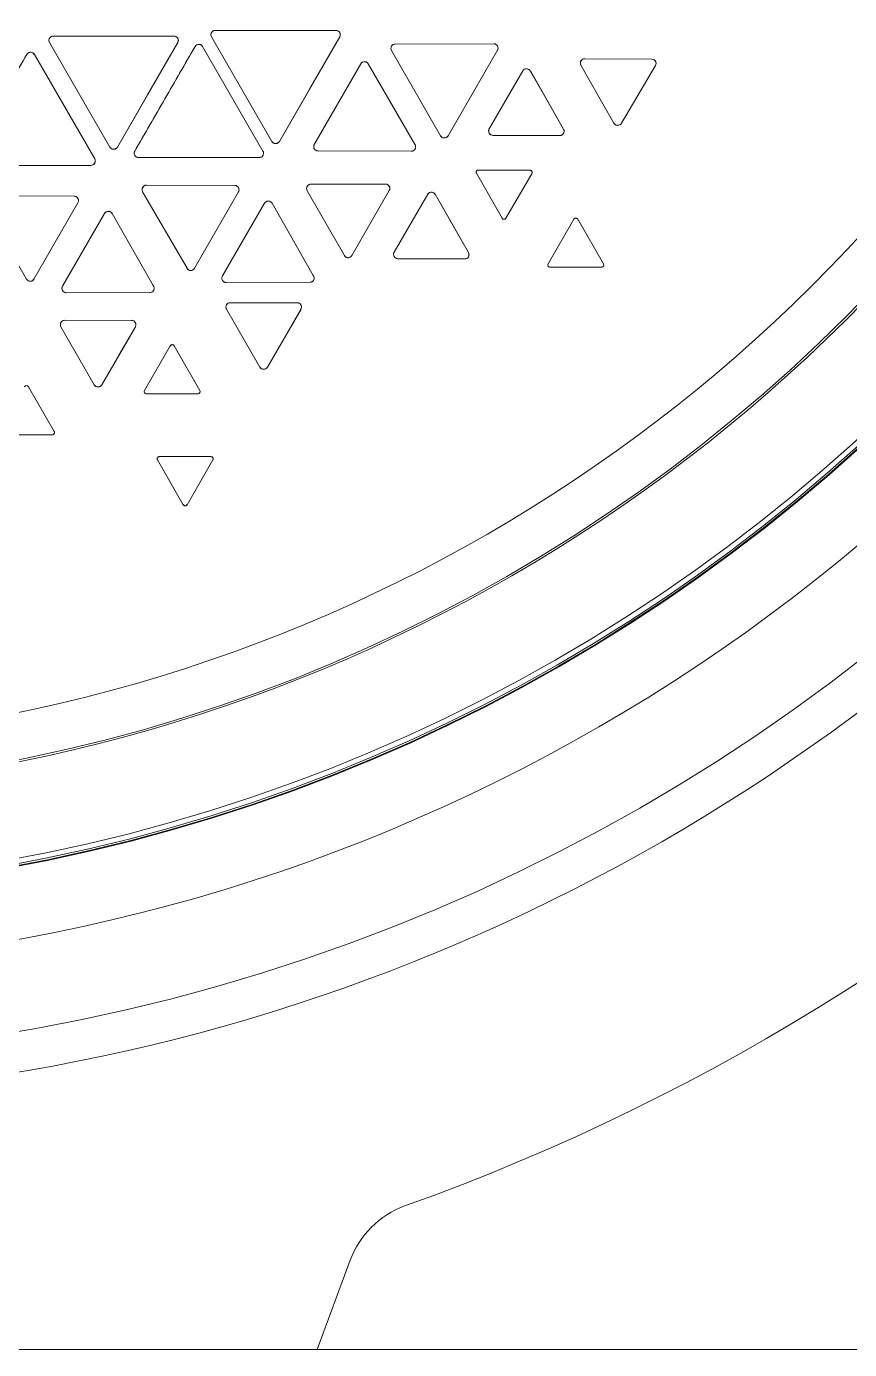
# Model space of a CAD drawing. Header units: millimetres. Extents: x 177 to 25619, y -4018 to 1995.
# Drawn here: x 1765.7 to 1954.6, y -2323.1 to -2019.4 of the extents above; entities that cross this region are included whole.
import ezdxf

# ---------------------------------------------------------------- set-up
doc = ezdxf.new("R2010")
doc.units = ezdxf.units.MM
doc.layers.add('A-ELEC-MECH-EQUIP', color=7, linetype='Continuous', lineweight=5)
doc.layers.add('CASSETTE UNIT 2.5 TR', color=7, linetype='Continuous', lineweight=9)

# ---------------------------------------------------------------- blocks, each defined once
blk = doc.blocks.new('CAN_MC-MCH_Cassette Indoor Unit3 - 2_0 TR-1100603-CONCOURSE LEVEL  VAC LAYOUT SHEET 2 OF 2')
at = {"layer": 'A-ELEC-MECH-EQUIP', "color": 3, "true_color": 0x00ff00}
for p, q in [((-500.38, 459.13), (-500.38, -459.13)), ((-500.38, -459.13), (-500.38, 459.13)), ((-228.53, -89.78), (-228.53, -62.09)), ((-227.04, -61.22), (-203.05, -75.07)), ((-254.64, -74.99), (-237.05, -64.81)), ((-235.6, -85.95), (-235.55, -65.68)), ((-235.55, -65.68), (-235.6, -85.95)), ((-290.38, -69.07), (-290.38, -80.92)), ((-290.38, -80.92), (-290.38, -69.07)), ((-289.62, -81.36), (-279.35, -75.45)), ((-279.35, -75.45), (-289.62, -81.36)), ((-254.64, -76.72), (-237.11, -86.81)), ((-237.11, -86.81), (-254.64, -76.72)), ((-254.64, -76.72), (-254.64, -76.72)), ((-227.04, -90.65), (-203.05, -76.8)), ((-203.05, -76.8), (-227.04, -90.65)), ((-200.35, -80.29), (-224.34, -94.14)), ((-224.34, -94.14), (-200.35, -80.29)), ((-198.85, -81.15), (-198.85, -108.85)), ((-265.63, -82.91), (-278.9, -90.56)), ((-278.9, -90.56), (-265.63, -82.91)), ((-265.63, -82.91), (-265.63, -82.91)), ((-264.11, -99.13), (-264.11, -83.79)), ((-264.11, -83.79), (-264.11, -99.13)), ((-257.77, -84.12), (-257.71, -103.38)), ((-257.71, -103.38), (-257.77, -84.12)), ((-239.58, -92.93), (-256.27, -83.26)), ((-256.27, -83.26), (-239.58, -92.93)), ((-235.6, -85.95), (-235.6, -85.95)), ((-278.9, -90.56), (-278.9, -90.56)), ((-265.59, -100.01), (-278.9, -92.27)), ((-256.13, -104.09), (-239.58, -94.65)), ((-239.58, -94.65), (-256.13, -104.09)), ((-239.58, -94.65), (-239.58, -94.65)), ((-200.35, -109.71), (-224.34, -95.86)), ((-224.34, -95.86), (-224.34, -95.86)), ((-225.24, -99.84), (-201.25, -113.69)), ((-280.97, -102.51), (-280.97, -114.36)), ((-280.97, -114.36), (-280.97, -102.51)), ((-269.95, -108.01), (-280.23, -102.07)), ((-280.23, -102.07), (-269.95, -108.01)), ((-280.23, -102.07), (-280.23, -102.07)), ((-234.58, -101.66), (-252.17, -111.84)), ((-252.17, -111.84), (-234.58, -101.66)), ((-233.13, -122.8), (-233.08, -102.52)), ((-233.08, -102.52), (-233.13, -122.8)), ((-233.08, -102.52), (-233.08, -102.52)), ((-226.73, -128.41), (-226.73, -100.71)), ((-226.73, -100.71), (-226.73, -100.71)), ((-296.14, -105.03), (-306.43, -110.97)), ((-306.43, -110.97), (-296.14, -105.03)), ((-296.14, -105.03), (-296.14, -105.03)), ((-295.4, -117.32), (-295.4, -105.47)), ((-295.4, -105.47), (-295.4, -117.32)), ((-256.13, -104.09), (-256.13, -104.09)), ((-280.21, -114.8), (-269.95, -108.89)), ((-269.95, -108.89), (-280.21, -114.8)), ((-306.43, -111.84), (-296.17, -117.76)), ((-296.17, -117.76), (-306.43, -111.84)), ((-252.17, -113.57), (-234.64, -123.66)), ((-234.64, -123.66), (-252.17, -113.57)), ((-252.17, -113.57), (-252.17, -113.57)), ((-225.24, -129.27), (-201.25, -115.42)), ((-201.25, -115.42), (-225.24, -129.27)), ((-199.05, -117.46), (-223.04, -131.31)), ((-223.04, -131.31), (-199.05, -117.46)), ((-197.55, -118.32), (-197.55, -146.03)), ((-261.58, -120.91), (-274.85, -128.56)), ((-274.85, -128.56), (-261.58, -120.91)), ((-261.58, -120.91), (-261.58, -120.91)), ((-255.43, -120.83), (-255.38, -140.08)), ((-255.38, -140.08), (-255.43, -120.83)), ((-237.24, -129.63), (-253.93, -119.96)), ((-253.93, -119.96), (-237.24, -129.63)), ((-260.06, -137.13), (-260.06, -121.79)), ((-260.06, -121.79), (-260.06, -137.13)), ((-233.13, -122.8), (-233.13, -122.8)), ((-274.85, -128.56), (-274.85, -128.56)), ((-261.54, -138.01), (-274.85, -130.28)), ((-253.79, -140.8), (-237.24, -131.36)), ((-237.24, -131.36), (-253.79, -140.8)), ((-237.24, -131.36), (-237.24, -131.36)), ((-199.05, -146.89), (-223.04, -133.03)), ((-223.04, -133.03), (-223.04, -133.03)), ((-234.35, -139.42), (-249.24, -147.96)), ((-249.24, -147.96), (-234.35, -139.42)), ((-234.35, -139.42), (-234.35, -139.42)), ((-500.38, -141.75), (-500.38, -141.75)), ((-479.89, -149.32), (-500.38, -141.75)), ((-253.79, -140.8), (-253.79, -140.8)), ((-232.83, -157.4), (-232.86, -140.28)), ((-232.86, -140.28), (-232.83, -157.4)), ((-225.22, -141.91), (-225.27, -163.32)), ((-225.27, -163.32), (-225.22, -141.91)), ((-205.23, -151.71), (-223.87, -140.98)), ((-223.87, -140.98), (-205.23, -151.71)), ((-223.87, -140.98), (-223.87, -140.98)), ((-249.24, -149.68), (-234.33, -158.26)), ((-234.33, -158.26), (-249.24, -149.68)), ((-205.23, -151.71), (-205.23, -151.71)), ((-223.8, -164.18), (-205.23, -153.43)), ((-205.23, -153.43), (-223.8, -164.18)), ((-232.83, -157.4), (-232.83, -157.4)), ((-249.97, -160.25), (-250.02, -175.57)), ((-250.02, -175.57), (-249.97, -160.25)), ((-249.97, -160.25), (-249.97, -160.25)), ((-235.18, -167.08), (-248.44, -159.38)), ((-248.44, -159.38), (-235.18, -167.08)), ((-202.17, -158.76), (-221.75, -170.02)), ((-221.75, -170.02), (-202.17, -158.76)), ((-200.62, -182.24), (-200.68, -159.63)), ((-200.68, -159.63), (-200.62, -182.24)), ((-223.8, -164.18), (-223.8, -164.18)), ((-235.16, -168.81), (-248.54, -176.43)), ((-221.75, -170.02), (-221.75, -170.02)), ((-221.75, -171.75), (-202.12, -183.1)), ((-202.12, -183.1), (-221.75, -171.75)), ((-250.02, -175.57), (-250.02, -175.57)), ((-230.36, -178.27), (-240.67, -184.16)), ((-240.67, -184.16), (-230.36, -178.27)), ((-229.67, -190.56), (-229.6, -178.71)), ((-229.6, -178.71), (-229.67, -190.56)), ((-221.64, -182.08), (-221.69, -197.4)), ((-221.69, -197.4), (-221.64, -182.08)), ((-221.64, -182.08), (-221.64, -182.08)), ((-206.84, -188.91), (-220.11, -181.21)), ((-220.11, -181.21), (-206.84, -188.91)), ((-240.67, -184.16), (-240.67, -184.16)), ((-240.67, -185.02), (-230.44, -191)), ((-230.44, -191), (-240.67, -185.02)), ((-206.83, -190.64), (-220.21, -198.26)), ((-251.9, -195.13), (-251.9, -207)), ((-251.9, -207), (-251.9, -195.13)), ((-251.9, -195.13), (-251.9, -195.13)), ((-240.89, -200.63), (-251.15, -194.7)), ((-251.15, -194.7), (-240.89, -200.63)), ((-221.69, -197.4), (-221.69, -197.4)), ((-251.14, -207.44), (-240.89, -201.51)), ((-240.89, -201.51), (-251.14, -207.44)), ((-205.52, -202.25), (-218.84, -209.82)), ((-218.84, -209.82), (-205.52, -202.25)), ((-205.52, -202.25), (-205.52, -202.25)), ((-204.12, -218.52), (-204.04, -203.12)), ((-204.04, -203.12), (-204.12, -218.52)), ((-218.85, -211.58), (-205.63, -219.35)), ((-205.63, -219.35), (-218.85, -211.58)), ((-218.84, -209.82), (-218.84, -209.82))]:
    blk.add_line(p, q, dxfattribs=at)
at = {"layer": 'A-ELEC-MECH-EQUIP', "color": 3, "true_color": 0x00ff00, "flags": 128}
for points in [[(-200.35, -80.29), (-200.13, -80.19), (-199.9, -80.15), (-199.67, -80.16), (-199.45, -80.23), (-199.25, -80.35), (-199.08, -80.5), (-198.96, -80.7), (-198.88, -80.92), (-198.85, -81.15)], [(-198.85, -108.85), (-198.85, -95), (-198.85, -81.15)], [(-227.04, -90.65), (-227.25, -90.74), (-227.48, -90.78), (-227.71, -90.77), (-227.93, -90.7), (-228.13, -90.59), (-228.3, -90.43), (-228.43, -90.23), (-228.51, -90.02), (-228.53, -89.78)], [(-278.9, -92.27), (-272.25, -96.14), (-265.57, -99.98)], [(-224.34, -95.86), (-224.52, -95.72), (-224.67, -95.54), (-224.78, -95.34), (-224.83, -95.11), (-224.83, -94.88), (-224.78, -94.66), (-224.67, -94.45), (-224.52, -94.27), (-224.34, -94.14)], [(-224.34, -95.86), (-212.34, -102.79), (-200.35, -109.71)], [(-226.73, -100.71), (-226.71, -100.48), (-226.63, -100.26), (-226.5, -100.06), (-226.33, -99.9), (-226.13, -99.79), (-225.91, -99.72), (-225.68, -99.71), (-225.45, -99.75), (-225.24, -99.84)], [(-198.85, -108.85), (-198.88, -109.08), (-198.96, -109.3), (-199.08, -109.49), (-199.25, -109.65), (-199.45, -109.77), (-199.67, -109.83), (-199.9, -109.85), (-200.13, -109.8), (-200.35, -109.71)], [(-199.05, -117.46), (-198.83, -117.37), (-198.61, -117.33), (-198.37, -117.34), (-198.15, -117.41), (-197.95, -117.52), (-197.79, -117.68), (-197.66, -117.87), (-197.58, -118.09), (-197.55, -118.32)], [(-197.55, -146.03), (-197.55, -132.17), (-197.55, -118.32)], [(-274.85, -130.28), (-268.2, -134.14), (-261.52, -137.98)], [(-225.24, -129.27), (-225.45, -129.36), (-225.68, -129.4), (-225.91, -129.39), (-226.13, -129.32), (-226.33, -129.21), (-226.5, -129.05), (-226.63, -128.86), (-226.71, -128.64), (-226.73, -128.41)], [(-223.04, -133.03), (-223.23, -132.9), (-223.38, -132.72), (-223.48, -132.51), (-223.53, -132.29), (-223.53, -132.06), (-223.48, -131.83), (-223.37, -131.63), (-223.22, -131.45), (-223.04, -131.31)], [(-223.04, -133.03), (-211.04, -139.96), (-199.05, -146.89)], [(-197.55, -146.03), (-197.58, -146.26), (-197.66, -146.48), (-197.79, -146.67), (-197.95, -146.83), (-198.15, -146.94), (-198.37, -147.01), (-198.61, -147.02), (-198.83, -146.98), (-199.05, -146.89)], [(-248.54, -176.43), (-241.85, -172.62), (-235.18, -168.77)], [(-220.21, -198.26), (-213.52, -194.45), (-206.85, -190.6)], [(-205.63, -219.35), (-205.36, -219.46), (-205.07, -219.48), (-204.78, -219.42), (-204.53, -219.27), (-204.33, -219.06), (-204.2, -218.8), (-204.12, -218.52)]]:
    blk.add_lwpolyline(points, dxfattribs=at)
at = {"layer": 'A-ELEC-MECH-EQUIP', "color": 3, "true_color": 0x00ff00}
for centre, radius, start, end in [((0, 0), 442.79, 132.0767, 227.9233), ((0, 0), 442.79, 132.0767, 227.9233), ((0, 0), 433.5, 180, 360), ((0, 0), 412.75, 180, 0), ((0, 0), 396.14, 180, 360), ((0, 0), 395.97, 180, 360), ((0, 0), 395.57, 180, 360), ((0, 0), 394.39, 180, 360), ((0, 0), 372.71, 180, 0), ((0, 0), 372.2, 180, 360), ((0, 0), 361.63, 180, 0), ((-279.61, -75.01), 0.505, 299.9708, 60), ((-254.14, -75.86), 0.998, 120.0546, 239.9454), ((-203.55, -75.93), 0.996, 300, 60), ((-289.87, -80.92), 0.509, 180, 299.9708), ((-265.13, -83.79), 1.02, 0, 119.8261), ((-256.77, -84.12), 0.997, 60.0031, 180.1514), ((-236.61, -85.94), 1, 240.0867, 359.3038), ((-278.41, -91.42), 0.992, 120.1521, 239.8479), ((-240.08, -93.79), 0.998, 300.0869, 59.9131), ((-265.08, -99.13), 0.976, 239.8939, 360), ((-280.47, -102.51), 0.499, 60.8062, 180), ((-234.08, -102.53), 0.999, 0.1188, 120.0546), ((-295.9, -105.47), 0.499, 0, 119.1938), ((-256.76, -103.37), 0.956, 180.1514, 311.4587), ((-270.2, -108.45), 0.505, 299.9708, 60), ((-306.17, -111.41), 0.505, 120, 240.0292), ((-251.67, -112.7), 0.998, 120.0546, 239.9454), ((-280.46, -114.36), 0.509, 180, 299.9708), ((-201.75, -114.56), 0.996, 300, 60), ((-295.91, -117.32), 0.509, 240.0292, 0), ((-261.08, -121.79), 1.02, 0, 119.8261), ((-254.43, -120.83), 0.997, 60.0031, 180.1514), ((-234.14, -122.79), 1, 240.0867, 359.3038), ((-274.36, -129.42), 0.992, 120.1521, 239.8479), ((-237.74, -130.5), 0.998, 300.0869, 59.9131), ((-261.03, -137.13), 0.976, 239.8939, 0), ((-233.85, -140.28), 0.996, 0.0864, 120.071), ((-254.42, -140.08), 0.956, 180.1514, 311.4587), ((-224.22, -141.91), 0.996, 69.003, 179.8593), ((-248.74, -148.82), 0.997, 119.9213, 240.0787), ((-487.21, -169.11), 21.11, 20.2752, 69.7248), ((-205.73, -152.57), 0.996, 300.065, 59.935), ((-233.83, -157.4), 1, 240.0787, 359.5911), ((-248.95, -160.26), 1.02, 59.8479, 179.674), ((-201.67, -159.63), 0.996, 0.1408, 119.8918), ((7.67, 7.67), 504.4, 199.6318, 250.3682), ((-224.29, -163.32), 0.987, 179.8593, 299.5734), ((-235.67, -167.93), 0.976, 299.7417, 59.8479), ((-221.25, -170.89), 0.998, 120.0326, 239.9674), ((-249.03, -175.57), 0.992, 180, 299.6957), ((-230.11, -178.71), 0.505, 359.6665, 119.6957), ((-220.62, -182.09), 1.02, 59.8479, 179.674), ((-201.62, -182.24), 0.996, 239.9674, 0.1408), ((-240.42, -184.58), 0.499, 120.5019, 239.6957), ((-230.18, -190.56), 0.509, 239.6957, 359.6665), ((-207.33, -189.76), 0.976, 299.7417, 59.8479), ((-251.4, -195.14), 0.499, 60, 179.1938), ((-220.7, -197.4), 0.992, 180, 299.6957), ((-241.14, -201.07), 0.509, 300.0292, 60), ((-205.03, -203.12), 0.992, 359.6957, 119.3914), ((-251.39, -207), 0.505, 180, 300.0292), ((-218.33, -210.7), 1.02, 119.7174, 239.5436), ((-205.13, -218.51), 0.976, 239.5436, 359.6497)]:
    blk.add_arc(centre, radius, start, end, dxfattribs=at)
for points in [[(-228.53, -62.09), (-228.53, -66.7), (-228.53, -75.94), (-228.53, -85.17), (-228.53, -89.78)], [(-203.05, -75.07), (-207.05, -72.76), (-215.04, -68.15), (-223.04, -63.53), (-227.04, -61.22)], [(-279.35, -75.45), (-279.28, -75.4), (-279.15, -75.27), (-279.08, -75.01), (-279.15, -74.74), (-279.28, -74.61), (-279.35, -74.57)], [(-290.38, -80.92), (-290.38, -81.01), (-290.33, -81.19), (-290.14, -81.38), (-289.87, -81.45), (-289.69, -81.41), (-289.62, -81.36)], [(-264.11, -83.79), (-264.11, -83.69), (-264.14, -83.49), (-264.27, -83.21), (-264.48, -82.99), (-264.75, -82.83), (-265.05, -82.76), (-265.36, -82.79), (-265.55, -82.86), (-265.63, -82.91)], [(-256.27, -83.26), (-256.36, -83.21), (-256.54, -83.13), (-256.84, -83.11), (-257.14, -83.18), (-257.4, -83.33), (-257.61, -83.55), (-257.74, -83.82), (-257.77, -84.02), (-257.77, -84.12)], [(-237.11, -86.81), (-237.02, -86.86), (-236.84, -86.93), (-236.53, -86.96), (-236.24, -86.89), (-235.98, -86.74), (-235.77, -86.52), (-235.64, -86.25), (-235.6, -86.05), (-235.6, -85.95)], [(-265.57, -99.98), (-265.49, -100.02), (-265.31, -100.1), (-265.01, -100.12), (-264.72, -100.05), (-264.47, -99.91), (-264.27, -99.69), (-264.14, -99.42), (-264.11, -99.23), (-264.11, -99.13)], [(-201.25, -113.69), (-205.25, -111.38), (-213.24, -106.77), (-221.24, -102.15), (-225.24, -99.84)], [(-280.23, -102.07), (-280.31, -102.03), (-280.48, -101.99), (-280.74, -102.06), (-280.93, -102.25), (-280.97, -102.42), (-280.97, -102.51)], [(-233.08, -102.52), (-233.08, -102.42), (-233.11, -102.22), (-233.24, -101.95), (-233.45, -101.73), (-233.71, -101.58), (-234.01, -101.51), (-234.31, -101.54), (-234.49, -101.61), (-234.58, -101.66)], [(-226.73, -100.71), (-226.73, -105.32), (-226.73, -114.56), (-226.73, -123.79), (-226.73, -128.41)], [(-295.4, -105.47), (-295.4, -105.38), (-295.45, -105.21), (-295.64, -105.02), (-295.89, -104.95), (-296.07, -104.99), (-296.14, -105.03)], [(-257.71, -103.38), (-257.71, -103.48), (-257.68, -103.69), (-257.53, -103.97), (-257.3, -104.19), (-257.01, -104.32), (-256.69, -104.35), (-256.38, -104.27), (-256.2, -104.16), (-256.13, -104.09)], [(-269.95, -108.89), (-269.87, -108.84), (-269.74, -108.72), (-269.67, -108.45), (-269.74, -108.19), (-269.87, -108.06), (-269.95, -108.01)], [(-306.43, -110.97), (-306.5, -111.01), (-306.63, -111.14), (-306.7, -111.4), (-306.63, -111.67), (-306.5, -111.8), (-306.43, -111.84)], [(-280.97, -114.36), (-280.97, -114.45), (-280.93, -114.63), (-280.73, -114.82), (-280.46, -114.89), (-280.29, -114.85), (-280.21, -114.8)], [(-296.17, -117.76), (-296.09, -117.81), (-295.91, -117.85), (-295.65, -117.78), (-295.45, -117.59), (-295.4, -117.41), (-295.4, -117.32)], [(-253.93, -119.96), (-254.02, -119.91), (-254.2, -119.84), (-254.51, -119.82), (-254.8, -119.88), (-255.06, -120.04), (-255.27, -120.26), (-255.4, -120.53), (-255.43, -120.73), (-255.43, -120.83)], [(-234.64, -123.66), (-234.55, -123.71), (-234.37, -123.78), (-234.06, -123.8), (-233.77, -123.74), (-233.51, -123.59), (-233.3, -123.37), (-233.17, -123.1), (-233.13, -122.9), (-233.13, -122.8)], [(-261.52, -137.98), (-261.44, -138.03), (-261.26, -138.1), (-260.96, -138.12), (-260.67, -138.06), (-260.42, -137.91), (-260.22, -137.69), (-260.09, -137.43), (-260.06, -137.23), (-260.06, -137.13)], [(-255.38, -140.08), (-255.38, -140.19), (-255.34, -140.4), (-255.19, -140.68), (-254.96, -140.89), (-254.67, -141.02), (-254.35, -141.05), (-254.04, -140.98), (-253.87, -140.87), (-253.79, -140.8)], [(-234.33, -158.26), (-234.25, -158.31), (-234.06, -158.39), (-233.76, -158.41), (-233.46, -158.34), (-233.2, -158.19), (-233, -157.97), (-232.86, -157.7), (-232.83, -157.5), (-232.83, -157.4)], [(-248.44, -159.38), (-248.53, -159.33), (-248.72, -159.25), (-249.02, -159.23), (-249.32, -159.3), (-249.59, -159.45), (-249.8, -159.67), (-249.94, -159.95), (-249.97, -160.15), (-249.97, -160.25)], [(-229.6, -178.71), (-229.6, -178.63), (-229.65, -178.45), (-229.84, -178.26), (-230.1, -178.18), (-230.28, -178.23), (-230.36, -178.27)], [(-220.11, -181.21), (-220.2, -181.16), (-220.39, -181.08), (-220.69, -181.06), (-220.99, -181.12), (-221.26, -181.28), (-221.47, -181.5), (-221.6, -181.78), (-221.64, -181.98), (-221.64, -182.08)], [(-202.12, -183.1), (-202.03, -183.15), (-201.84, -183.22), (-201.54, -183.25), (-201.25, -183.18), (-200.99, -183.03), (-200.78, -182.81), (-200.65, -182.53), (-200.62, -182.34), (-200.62, -182.24)], [(-240.67, -184.16), (-240.75, -184.2), (-240.87, -184.33), (-240.94, -184.59), (-240.87, -184.85), (-240.74, -184.97), (-240.67, -185.02)], [(-230.44, -191), (-230.36, -191.04), (-230.18, -191.09), (-229.92, -191.02), (-229.72, -190.83), (-229.67, -190.65), (-229.67, -190.56)], [(-251.15, -194.7), (-251.23, -194.66), (-251.4, -194.61), (-251.66, -194.68), (-251.85, -194.87), (-251.9, -195.04), (-251.9, -195.13)], [(-240.89, -201.51), (-240.81, -201.47), (-240.68, -201.34), (-240.61, -201.07), (-240.68, -200.81), (-240.81, -200.67), (-240.89, -200.63)], [(-251.9, -207), (-251.9, -207.09), (-251.85, -207.26), (-251.66, -207.46), (-251.39, -207.53), (-251.22, -207.48), (-251.14, -207.44)]]:
    blk.add_open_spline(points, degree=3, dxfattribs=at)
for points, knots in [([(-254.64, -74.99), (-254.77, -75.07), (-255, -75.28), (-255.18, -75.75), (-255.1, -76.32), (-254.82, -76.62), (-254.64, -76.72)], [-1, -1, -1, -1, -0.785714, -0.571429, -0.285714, 0, 0, 0, 0]), ([(-203.05, -76.8), (-202.92, -76.72), (-202.7, -76.51), (-202.51, -76.04), (-202.59, -75.48), (-202.88, -75.17), (-203.05, -75.07)], [-1, -1, -1, -1, -0.785714, -0.571429, -0.285714, 0, 0, 0, 0]), ([(-198.85, -81.15), (-198.85, -80.94), (-198.94, -80.65), (-199.22, -80.35), (-199.45, -80.22), (-199.7, -80.15), (-200, -80.14), (-200.21, -80.21), (-200.35, -80.29)], [0, 0, 0, 0, 0.285714, 0.428571, 0.571429, 0.678571, 0.785714, 1, 1, 1, 1]), ([(-278.9, -90.56), (-279.03, -90.63), (-279.25, -90.84), (-279.44, -91.31), (-279.36, -91.87), (-279.08, -92.18), (-278.9, -92.27)], [-1, -1, -1, -1, -0.785714, -0.571429, -0.285714, 0, 0, 0, 0]), ([(-228.53, -89.78), (-228.53, -89.89), (-228.5, -90.08), (-228.37, -90.36), (-228.17, -90.58), (-227.93, -90.72), (-227.68, -90.78), (-227.38, -90.79), (-227.17, -90.72), (-227.04, -90.65)], [0, 0, 0, 0, 0.142857, 0.285714, 0.428571, 0.571429, 0.678571, 0.785714, 1, 1, 1, 1]), ([(-239.58, -94.65), (-239.45, -94.58), (-239.23, -94.37), (-239.04, -93.9), (-239.12, -93.33), (-239.41, -93.03), (-239.58, -92.93)], [-1, -1, -1, -1, -0.785714, -0.571429, -0.285714, 0, 0, 0, 0]), ([(-224.34, -94.14), (-224.51, -94.24), (-224.72, -94.46), (-224.84, -94.85), (-224.84, -95.12), (-224.78, -95.36), (-224.63, -95.63), (-224.47, -95.78), (-224.34, -95.86)], [0, 0, 0, 0, 0.285714, 0.428571, 0.571429, 0.678571, 0.785714, 1, 1, 1, 1]), ([(-225.24, -99.84), (-225.33, -99.79), (-225.51, -99.72), (-225.81, -99.69), (-226.11, -99.76), (-226.35, -99.9), (-226.52, -100.08), (-226.68, -100.33), (-226.73, -100.55), (-226.73, -100.71)], [0, 0, 0, 0, 0.142857, 0.285714, 0.428571, 0.571429, 0.678571, 0.785714, 1, 1, 1, 1]), ([(-200.35, -109.71), (-200.17, -109.81), (-199.87, -109.88), (-199.48, -109.79), (-199.24, -109.66), (-199.06, -109.48), (-198.9, -109.22), (-198.85, -109), (-198.85, -108.85)], [0, 0, 0, 0, 0.285714, 0.428571, 0.571429, 0.678571, 0.785714, 1, 1, 1, 1]), ([(-252.17, -111.84), (-252.3, -111.92), (-252.52, -112.12), (-252.71, -112.6), (-252.63, -113.16), (-252.34, -113.47), (-252.17, -113.57)], [-1, -1, -1, -1, -0.785714, -0.571429, -0.285714, 0, 0, 0, 0]), ([(-201.25, -115.42), (-201.12, -115.34), (-200.9, -115.14), (-200.71, -114.66), (-200.79, -114.1), (-201.08, -113.79), (-201.25, -113.69)], [-1, -1, -1, -1, -0.785714, -0.571429, -0.285714, 0, 0, 0, 0]), ([(-197.55, -118.32), (-197.55, -118.12), (-197.64, -117.83), (-197.92, -117.53), (-198.16, -117.39), (-198.4, -117.33), (-198.7, -117.32), (-198.91, -117.38), (-199.05, -117.46)], [0, 0, 0, 0, 0.285714, 0.428571, 0.571429, 0.678571, 0.785714, 1, 1, 1, 1]), ([(-260.06, -121.79), (-260.06, -121.64), (-260.13, -121.34), (-260.39, -121.01), (-260.7, -120.83), (-261, -120.76), (-261.31, -120.79), (-261.5, -120.86), (-261.58, -120.91)], [-1, -1, -1, -1, -0.785714, -0.571429, -0.428571, -0.285714, -0.142857, 0, 0, 0, 0]), ([(-274.85, -128.56), (-274.98, -128.63), (-275.2, -128.84), (-275.39, -129.31), (-275.31, -129.87), (-275.03, -130.18), (-274.85, -130.28)], [-1, -1, -1, -1, -0.785714, -0.571429, -0.285714, 0, 0, 0, 0]), ([(-237.24, -131.36), (-237.11, -131.29), (-236.89, -131.08), (-236.7, -130.6), (-236.78, -130.04), (-237.07, -129.73), (-237.24, -129.63)], [-1, -1, -1, -1, -0.785714, -0.571429, -0.285714, 0, 0, 0, 0]), ([(-226.73, -128.41), (-226.73, -128.61), (-226.64, -128.9), (-226.37, -129.2), (-226.13, -129.34), (-225.88, -129.4), (-225.58, -129.41), (-225.37, -129.34), (-225.24, -129.27)], [0, 0, 0, 0, 0.285714, 0.428571, 0.571429, 0.678571, 0.785714, 1, 1, 1, 1]), ([(-223.04, -131.31), (-223.21, -131.41), (-223.42, -131.64), (-223.54, -132.02), (-223.54, -132.3), (-223.48, -132.54), (-223.34, -132.8), (-223.17, -132.96), (-223.04, -133.03)], [0, 0, 0, 0, 0.285714, 0.428571, 0.571429, 0.678571, 0.785714, 1, 1, 1, 1]), ([(-232.86, -140.28), (-232.86, -140.13), (-232.93, -139.83), (-233.18, -139.51), (-233.49, -139.34), (-233.78, -139.27), (-234.08, -139.29), (-234.27, -139.37), (-234.35, -139.42)], [-1, -1, -1, -1, -0.785714, -0.571429, -0.428571, -0.285714, -0.142857, 0, 0, 0, 0]), ([(-223.87, -140.98), (-223.95, -140.95), (-224.13, -140.9), (-224.41, -140.92), (-224.67, -141.01), (-224.9, -141.16), (-225.14, -141.45), (-225.22, -141.72), (-225.22, -141.91)], [-1, -1, -1, -1, -0.857143, -0.714286, -0.571429, -0.428571, -0.285714, 0, 0, 0, 0]), ([(-249.24, -147.96), (-249.37, -148.03), (-249.59, -148.24), (-249.78, -148.71), (-249.7, -149.28), (-249.41, -149.58), (-249.24, -149.68)], [-1, -1, -1, -1, -0.785714, -0.571429, -0.285714, 0, 0, 0, 0]), ([(-199.05, -146.89), (-198.87, -146.99), (-198.57, -147.06), (-198.18, -146.97), (-197.94, -146.83), (-197.76, -146.65), (-197.6, -146.4), (-197.55, -146.18), (-197.55, -146.03)], [0, 0, 0, 0, 0.285714, 0.428571, 0.571429, 0.678571, 0.785714, 1, 1, 1, 1]), ([(-205.23, -153.43), (-205.1, -153.36), (-204.88, -153.15), (-204.69, -152.68), (-204.78, -152.11), (-205.06, -151.81), (-205.23, -151.71)], [-1, -1, -1, -1, -0.785714, -0.571429, -0.285714, 0, 0, 0, 0]), ([(-200.68, -159.63), (-200.68, -159.48), (-200.75, -159.18), (-201, -158.86), (-201.31, -158.69), (-201.6, -158.62), (-201.9, -158.64), (-202.09, -158.72), (-202.17, -158.76)], [-1, -1, -1, -1, -0.785714, -0.571429, -0.428571, -0.285714, -0.142857, 0, 0, 0, 0]), ([(-225.27, -163.32), (-225.27, -163.46), (-225.21, -163.76), (-224.96, -164.08), (-224.66, -164.25), (-224.37, -164.32), (-224.07, -164.3), (-223.88, -164.23), (-223.8, -164.18)], [-1, -1, -1, -1, -0.785714, -0.571429, -0.428571, -0.285714, -0.142857, 0, 0, 0, 0]), ([(-235.18, -168.77), (-235.06, -168.7), (-234.84, -168.5), (-234.65, -168.04), (-234.73, -167.48), (-235.01, -167.18), (-235.18, -167.08)], [-1, -1, -1, -1, -0.785714, -0.571429, -0.285714, 0, 0, 0, 0]), ([(-221.75, -170.02), (-221.88, -170.1), (-222.11, -170.3), (-222.29, -170.78), (-222.21, -171.34), (-221.93, -171.65), (-221.75, -171.75)], [-1, -1, -1, -1, -0.785714, -0.571429, -0.285714, 0, 0, 0, 0]), ([(-250.02, -175.57), (-250.02, -175.72), (-249.95, -176.01), (-249.7, -176.33), (-249.4, -176.51), (-249.11, -176.57), (-248.81, -176.55), (-248.62, -176.48), (-248.54, -176.43)], [-1, -1, -1, -1, -0.785714, -0.571429, -0.428571, -0.285714, -0.142857, 0, 0, 0, 0]), ([(-206.85, -190.6), (-206.72, -190.53), (-206.5, -190.33), (-206.32, -189.86), (-206.4, -189.31), (-206.68, -189.01), (-206.84, -188.91)], [-1, -1, -1, -1, -0.785714, -0.571429, -0.285714, 0, 0, 0, 0]), ([(-221.69, -197.4), (-221.69, -197.55), (-221.62, -197.84), (-221.37, -198.16), (-221.07, -198.34), (-220.78, -198.4), (-220.48, -198.38), (-220.29, -198.31), (-220.21, -198.26)], [-1, -1, -1, -1, -0.785714, -0.571429, -0.428571, -0.285714, -0.142857, 0, 0, 0, 0]), ([(-204.04, -203.12), (-204.04, -202.97), (-204.1, -202.68), (-204.35, -202.36), (-204.66, -202.18), (-204.95, -202.11), (-205.25, -202.13), (-205.43, -202.2), (-205.52, -202.25)], [-1, -1, -1, -1, -0.785714, -0.571429, -0.428571, -0.285714, -0.142857, 0, 0, 0, 0]), ([(-218.84, -209.82), (-218.97, -209.89), (-219.2, -210.1), (-219.39, -210.58), (-219.31, -211.16), (-219.02, -211.47), (-218.85, -211.58)], [-1, -1, -1, -1, -0.785714, -0.571429, -0.285714, 0, 0, 0, 0])]:
    blk.add_open_spline(points, degree=3, knots=knots, dxfattribs=at)

msp = doc.modelspace()

# ---------------------------------------------------------------- block references
at = {"layer": 'CASSETTE UNIT 2.5 TR', "color": 3, "true_color": 0x00ff00, "rotation": 89.99855954599118}
msp.add_blockref('CAN_MC-MCH_Cassette Indoor Unit3 - 2_0 TR-1100603-CONCOURSE LEVEL  VAC LAYOUT SHEET 2 OF 2', (1690.7, -1822.72), dxfattribs=at)

doc.saveas('drawing.dxf')
